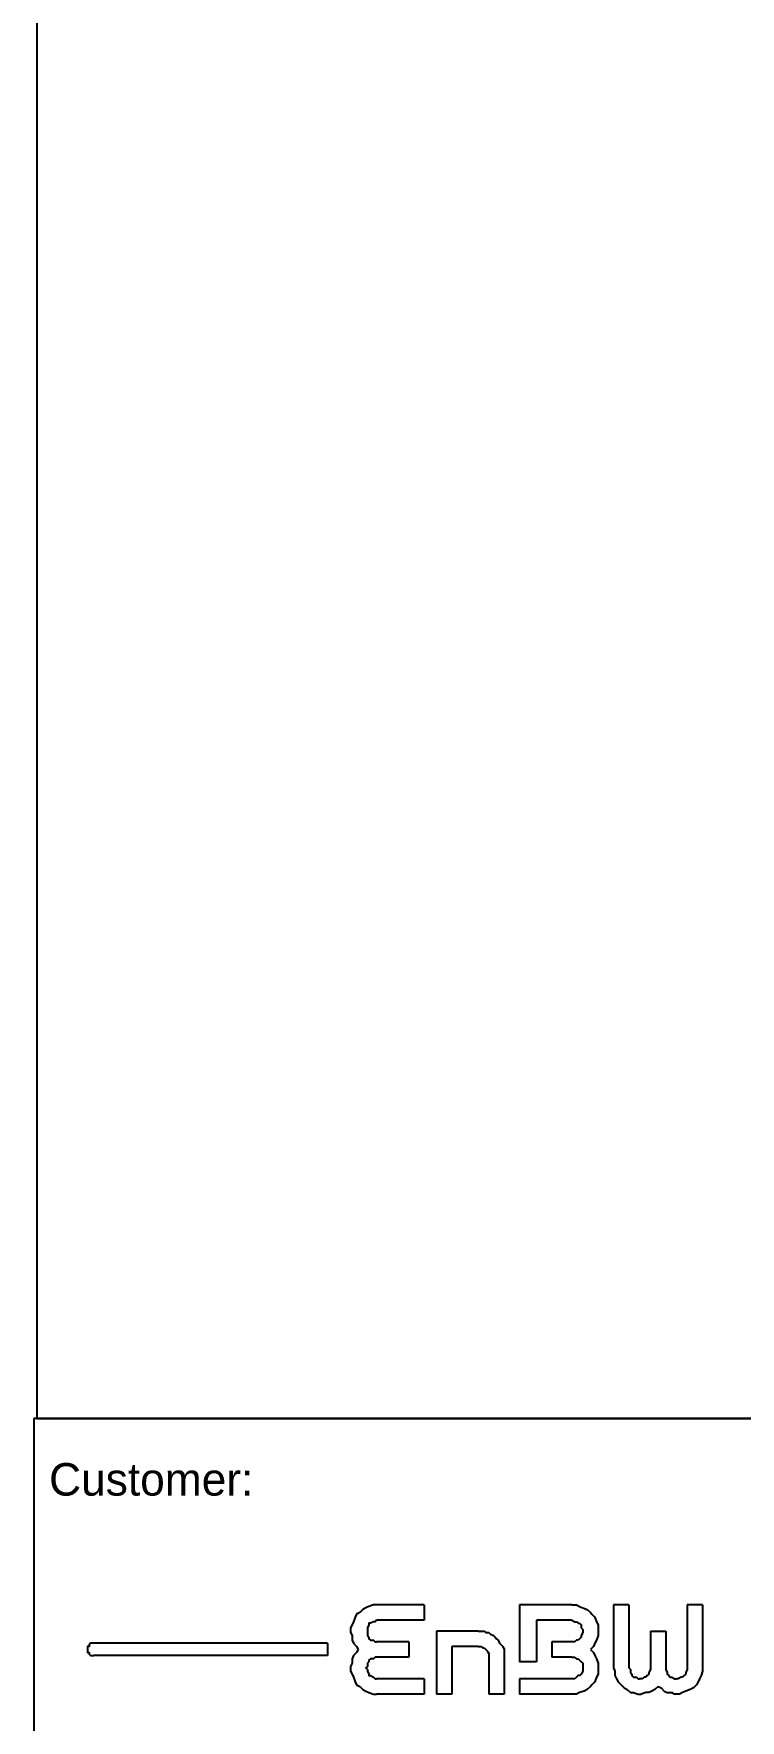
# Model space of a CAD drawing. Extents: x 0 to 594, y 0 to 420.
# Drawn here: x 409 to 454.9, y 100.4 to 210 of the extents above; entities that cross this region are included whole.
import ezdxf

# ---------------------------------------------------------------- set-up
doc = ezdxf.new("R2010")
doc.units = 0
doc.styles.add('HTX1', font='O8116901', dxfattribs={"width": 1.02})

msp = doc.modelspace()

# ---------------------------------------------------------------- linework, layer by layer
at = {"layer": 'GT_1', "flags": 128}
for points in [[(584, 120), (584, 410), (409.2, 410), (409.2, 120), (584, 120)], [(409, 120), (409, 10)], [(584, 120), (409, 120)], [(431.3, 107.9), (431.1, 107.9), (430.8, 107.8), (430.6, 107.7), (430.4, 107.6), (430.2, 107.4), (430, 107.3), (429.9, 107.1), (429.8, 106.8), (429.7, 106.6), (429.6, 106.4), (429.6, 106.1), (429.7, 105.9), (429.7, 105.6), (429.8, 105.4), (430, 105.2), (430.1, 105)], [(434.4, 107.9), (431.3, 107.9)], [(434.4, 107.9), (434.4, 106.9)], [(440.6, 107.9), (440.6, 106.9)], [(444, 107.9), (440.6, 107.9)], [(440.6, 107.9), (440.6, 104.2)], [(444, 107.9), (444.3, 107.9)], [(444.3, 107.9), (444.5, 107.8)], [(444.5, 107.8), (444.7, 107.7)], [(444.7, 107.7), (445, 107.6)], [(445, 107.6), (445.2, 107.4)], [(447.7, 107.9), (446.7, 107.9)], [(446.7, 107.9), (446.7, 103.8)], [(447.7, 107.9), (447.7, 103.8)], [(452.5, 107.9), (451.5, 107.9)], [(451.5, 107.9), (451.5, 103.8)], [(452.5, 107.9), (452.5, 103.8)], [(431.3, 106.9), (431.2, 106.8), (431.1, 106.8), (430.9, 106.7), (430.8, 106.7), (430.8, 106.6), (430.7, 106.4), (430.7, 106.3), (430.7, 106.2), (430.7, 106.1), (430.7, 105.9), (430.8, 105.8), (430.8, 105.7), (430.9, 105.6), (431.1, 105.6), (431.2, 105.5), (431.3, 105.5)], [(434.4, 106.9), (431.3, 106.9)], [(441.7, 106.9), (441.7, 104.2)], [(444, 106.9), (441.7, 106.9)], [(444, 106.9), (444.2, 106.8)], [(444.2, 106.8), (444.3, 106.8)], [(444.3, 106.8), (444.4, 106.7)], [(444.4, 106.7), (444.5, 106.7)], [(444.5, 106.7), (444.6, 106.6)], [(444.6, 106.6), (444.6, 106.4)], [(444.6, 106.4), (444.7, 106.3)], [(445.2, 107.4), (445.3, 107.3)], [(445.3, 107.3), (445.5, 107.1)], [(445.5, 107.1), (445.6, 106.8)], [(445.6, 106.8), (445.7, 106.6)], [(445.7, 106.6), (445.7, 106.4)], [(445.7, 106.4), (445.7, 106.1)], [(412.9, 105.4), (412.8, 105.4), (412.8, 105.4), (412.7, 105.4), (412.6, 105.3), (412.6, 105.2), (412.5, 105.2), (412.5, 105.1), (412.5, 105), (412.5, 104.9), (412.5, 104.8), (412.6, 104.8), (412.6, 104.7), (412.7, 104.6), (412.8, 104.6), (412.8, 104.6), (412.9, 104.6)], [(428.1, 105.4), (412.9, 105.4)], [(428.1, 105.4), (428.1, 104.6)], [(433.4, 105.5), (431.3, 105.5)], [(433.4, 105.5), (433.4, 104.5)], [(437.9, 106.2), (435.2, 106.2)], [(435.2, 106.2), (435.2, 102.1)], [(437.9, 106.2), (438.1, 106.2)], [(438.1, 106.2), (438.3, 106.2)], [(438.3, 106.2), (438.4, 106.1)], [(438.4, 106.1), (438.6, 106.1)], [(438.6, 106.1), (438.7, 106)], [(438.7, 106), (438.9, 105.9)], [(438.9, 105.9), (439, 105.8)], [(439, 105.8), (439.1, 105.7)], [(439.1, 105.7), (439.2, 105.6)], [(439.2, 105.6), (439.3, 105.4)], [(439.3, 105.4), (439.4, 105.3)], [(439.4, 105.3), (439.5, 105.2)], [(442.7, 105.5), (442.7, 104.5)], [(444, 105.5), (442.7, 105.5)], [(444.2, 105.5), (444, 105.5)], [(444.3, 105.6), (444.2, 105.5)], [(444.4, 105.6), (444.3, 105.6)], [(444.5, 105.7), (444.4, 105.6)], [(444.6, 105.8), (444.5, 105.7)], [(444.7, 106.1), (444.6, 105.9)], [(444.6, 105.9), (444.6, 105.8)], [(444.7, 106.3), (444.7, 106.2)], [(444.7, 106.2), (444.7, 106.1)], [(445.5, 105.4), (445.4, 105.2)], [(445.6, 105.6), (445.5, 105.4)], [(445.7, 105.9), (445.6, 105.6)], [(445.7, 106.1), (445.7, 105.9)], [(449.1, 106.2), (450.1, 106.2)], [(449.1, 106.2), (449.1, 103.8)], [(450.1, 106.2), (450.1, 103.8)], [(428.1, 104.6), (412.9, 104.6)], [(430.1, 105), (430, 104.8), (429.8, 104.6), (429.7, 104.4), (429.7, 104.1), (429.6, 103.9), (429.6, 103.6), (429.7, 103.4), (429.8, 103.2), (429.9, 102.9), (430, 102.7), (430.2, 102.6), (430.4, 102.4), (430.6, 102.3), (430.8, 102.2), (431.1, 102.1), (431.3, 102.1)], [(431.3, 104.5), (431.2, 104.5), (431.1, 104.4), (430.9, 104.4), (430.8, 104.3), (430.8, 104.2), (430.7, 104.1), (430.7, 103.9), (430.6, 103.8), (430.7, 103.7), (430.7, 103.6), (430.8, 103.4), (430.8, 103.3), (430.9, 103.3), (431.1, 103.2), (431.2, 103.1), (431.3, 103.1)], [(433.4, 104.5), (431.3, 104.5)], [(437.9, 105.2), (436.2, 105.2)], [(436.2, 105.2), (436.2, 102.1)], [(437.9, 105.2), (438, 105.2)], [(438, 105.2), (438.1, 105.2)], [(438.1, 105.2), (438.2, 105.1)], [(438.1, 105.2), (438.1, 105.2)], [(438.2, 105.1), (438.3, 105.1)], [(438.3, 105.1), (438.4, 105)], [(438.3, 105.1), (438.3, 105.1)], [(438.4, 105), (438.5, 104.9)], [(438.4, 105), (438.4, 105)], [(438.5, 104.9), (438.5, 104.8)], [(438.5, 104.9), (438.5, 104.9)], [(438.5, 104.8), (438.6, 104.8)], [(438.6, 104.8), (438.6, 104.7)], [(438.6, 104.7), (438.6, 104.6)], [(438.6, 104.6), (438.6, 104.5)], [(438.6, 104.6), (438.6, 104.6)], [(438.6, 104.5), (438.6, 102.1)], [(439.5, 105.2), (439.6, 105)], [(439.6, 105), (439.6, 104.8)], [(439.6, 104.8), (439.6, 104.7)], [(439.6, 104.7), (439.6, 104.5)], [(439.6, 104.5), (439.6, 102.1)], [(441.7, 104.2), (440.6, 104.2)], [(444, 104.5), (442.7, 104.5)], [(444, 104.5), (444.2, 104.5)], [(444.2, 104.5), (444.3, 104.4)], [(444.3, 104.4), (444.4, 104.4)], [(444.4, 104.4), (444.5, 104.3)], [(444.5, 104.3), (444.6, 104.2)], [(444.6, 104.2), (444.7, 104.1)], [(445.4, 105.2), (445.2, 105)], [(445.2, 105), (445.4, 104.8)], [(445.4, 104.8), (445.5, 104.6)], [(445.5, 104.6), (445.6, 104.4)], [(445.6, 104.4), (445.7, 104.1)], [(434.4, 103.1), (431.3, 103.1)], [(434.4, 103.1), (434.4, 102.1)], [(440.6, 103.1), (440.6, 102.1)], [(444, 103.1), (440.6, 103.1)], [(444.2, 103.1), (444, 103.1)], [(444.3, 103.2), (444.2, 103.1)], [(444.4, 103.3), (444.3, 103.2)], [(444.5, 103.3), (444.4, 103.3)], [(444.6, 103.4), (444.5, 103.3)], [(444.7, 103.6), (444.6, 103.4)], [(444.7, 104.1), (444.7, 103.9)], [(444.7, 103.9), (444.7, 103.8)], [(444.7, 103.8), (444.7, 103.7)], [(444.7, 103.7), (444.7, 103.6)], [(445.6, 103.2), (445.5, 102.9)], [(445.7, 103.4), (445.6, 103.2)], [(445.7, 104.1), (445.7, 103.9)], [(445.7, 103.9), (445.7, 103.6)], [(445.7, 103.6), (445.7, 103.4)], [(446.7, 103.8), (446.8, 103.6), (446.8, 103.3), (446.9, 103.1), (447, 102.9), (447.2, 102.7), (447.4, 102.5), (447.6, 102.4), (447.8, 102.2), (448, 102.2), (448.3, 102.1), (448.5, 102.1)], [(447.7, 103.8), (447.8, 103.7), (447.8, 103.5), (447.9, 103.4), (447.9, 103.3), (448, 103.2), (448.2, 103.2), (448.3, 103.1), (448.4, 103.1)], [(448.6, 103.1), (448.4, 103.1)], [(448.7, 103.2), (448.6, 103.1)], [(448.8, 103.2), (448.7, 103.2)], [(448.9, 103.3), (448.8, 103.2)], [(449, 103.4), (448.9, 103.3)], [(449.1, 103.7), (449, 103.5)], [(449, 103.5), (449, 103.4)], [(449.1, 103.8), (449.1, 103.7)], [(450.1, 103.8), (450.1, 103.7), (450.2, 103.5), (450.2, 103.4), (450.3, 103.3), (450.4, 103.2), (450.5, 103.2), (450.7, 103.1), (450.8, 103.1)], [(450.9, 103.1), (450.8, 103.1)], [(451.1, 103.2), (450.9, 103.1)], [(451.2, 103.2), (451.1, 103.2)], [(451.3, 103.3), (451.2, 103.2)], [(451.4, 103.4), (451.3, 103.3)], [(451.5, 103.7), (451.4, 103.5)], [(451.4, 103.5), (451.4, 103.4)], [(451.5, 103.8), (451.5, 103.7)], [(452.3, 103.1), (452.2, 102.9)], [(452.4, 103.3), (452.3, 103.1)], [(452.5, 103.6), (452.4, 103.3)], [(452.5, 103.8), (452.5, 103.6)], [(434.4, 102.1), (431.3, 102.1)], [(436.2, 102.1), (435.2, 102.1)], [(439.6, 102.1), (438.6, 102.1)], [(444, 102.1), (440.6, 102.1)], [(444.3, 102.1), (444, 102.1)], [(444.5, 102.2), (444.3, 102.1)], [(444.8, 102.3), (444.5, 102.2)], [(445, 102.4), (444.8, 102.3)], [(445.2, 102.6), (445, 102.4)], [(445.3, 102.7), (445.2, 102.6)], [(445.5, 102.9), (445.3, 102.7)], [(448.8, 102.2), (448.5, 102.1)], [(449, 102.2), (448.8, 102.2)], [(449.2, 102.3), (449, 102.2)], [(449.4, 102.4), (449.2, 102.3)], [(449.6, 102.6), (449.4, 102.4)], [(449.6, 102.6), (449.8, 102.5), (450, 102.3), (450.2, 102.2), (450.5, 102.2), (450.7, 102.1)], [(451, 102.1), (450.7, 102.1)], [(451.2, 102.2), (451, 102.1)], [(451.4, 102.3), (451.2, 102.2)], [(451.7, 102.4), (451.4, 102.3)], [(451.9, 102.5), (451.7, 102.4)], [(452.1, 102.7), (451.9, 102.5)], [(452.2, 102.9), (452.1, 102.7)]]:
    msp.add_lwpolyline(points, dxfattribs=at)

# ---------------------------------------------------------------- texts
at = {"layer": 'GT_1', "style": 'HTX1', "width": 1.02}
msp.add_text('Customer:', height=2.112, dxfattribs=at).set_placement((410, 115))

doc.saveas('drawing.dxf')
